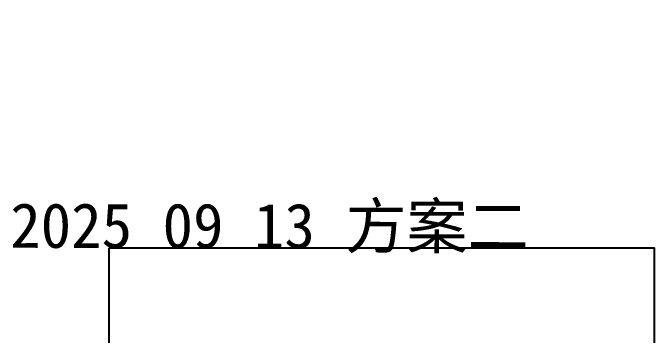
# Model space of a CAD drawing. Header units: millimetres. Extents: x 285006 to 3037698, y -2820855 to 192241.
# Drawn here: x 803641 to 893152, y -449241 to -404252 of the extents above; entities that cross this region are included whole.
import ezdxf
from ezdxf.enums import TextEntityAlignment as Align

# ---------------------------------------------------------------- set-up
doc = ezdxf.new("R2010")
doc.units = ezdxf.units.MM
doc.header["$PDMODE"] = 35
doc.header["$PDSIZE"] = -0.1
doc.layers.add('___', color=4, linetype='Continuous')
doc.layers.add('FF-TEXT', color=50, linetype='Continuous')
doc.styles.add('CCD_DIM', font='archs.shx', dxfattribs={"width": 0.7})
doc.styles.add('DIA', font='')
doc.styles.get('DIA').set_extended_font_data('SimSun')
doc.dimstyles.new('DIM_100', dxfattribs={"dimscale": 100, "dimtxt": 1.5, "dimasz": 1, "dimexe": 1.5, "dimexo": 1.5, "dimgap": 0.6, "dimtad": 1, "dimdec": 0, "dimrnd": 5, "dimzin": 12, "dimdsep": 46, "dimtxsty": 'CCD_DIM', "dimblk": 'CCD_Dimension_Tick', "dimcen": 0.125, "dimclrd": 44, "dimclre": 44, "dimclrt": 50, "dimadec": 0, "dimazin": 0, "dimtfac": 1, "dimtdec": 0, "dimtix": 1, "dimtmove": 2, "dimatfit": 3, "dimldrblk": 'CCD_Leader_Dot', "dimfxl": 5, "dimtvp": 1, "dimtolj": 1, "dimtzin": 0, "dimarcsym": 0})

# ---------------------------------------------------------------- blocks, each defined once
blk = doc.blocks.new('CCD_Dimension_Tick')
at = {"color": 0, "linetype": 'ByBlock'}
for p, q in [((-1.09, 0), (0, 0)), ((0, 0), (1.09, 0))]:
    blk.add_line(p, q, dxfattribs=at)
at = {"color": 0, "linetype": 'Continuous', "const_width": 0.608}
blk.add_lwpolyline([(-0.61, -0.61), (0.61, 0.61)], dxfattribs=at)
blk = doc.blocks.new('*D1148')
at = {"layer": '___', "color": 44, "lineweight": -2, "transparency": 16777216}
for p, q in [((849056, -308602), (848956, -308602)), ((849156, -309102), (849156, -308452)), ((849156, -308602), (849461, -308602)), ((849461, -308534), (849461, -308752)), ((849561, -308602), (849661, -308602))]:
    blk.add_line(p, q, dxfattribs=at)
at = {"layer": 'Defpoints', "color": 0, "transparency": 16777216}
for p in [(849461, -308384, 0), (849461, -308602), (849156, -623499, 0)]:
    blk.add_point(p, dxfattribs=at)
at = {"layer": '___', "color": 44, "lineweight": -2, "transparency": 16777216, "xscale": 100, "yscale": 100, "zscale": 100}
blk.add_blockref('CCD_Dimension_Tick', (849156, -308602), dxfattribs=at)
at = {"layer": '___', "color": 44, "lineweight": -2, "transparency": 16777216, "xscale": 100, "yscale": 100, "zscale": 100, "rotation": 180}
blk.add_blockref('CCD_Dimension_Tick', (849461, -308602), dxfattribs=at)
at = {"layer": '___', "color": 50, "transparency": 16777216, "insert": (849308, -308467), "char_height": 150, "attachment_point": 5, "style": 'CCD_DIM'}
blk.add_mtext('\\A1;305', dxfattribs=at)
blk = doc.blocks.new('CCD_Leader_Dot')
at = {"color": 0, "linetype": 'ByBlock'}
blk.add_line((-5, 0), (-10, 0), dxfattribs=at)
at = {"color": 0, "linetype": 'ByBlock', "const_width": 5}
blk.add_lwpolyline([(-2.5, 0, 1), (2.5, 0, 1)], format="xyb", close=True, dxfattribs=at)

msp = doc.modelspace()

# ---------------------------------------------------------------- linework, layer by layer
at = {"layer": '___'}
msp.add_lwpolyline([(817101.9, -437066.5), (893151.7, -437066.5), (893151.7, -523432.9), (817101.9, -523432.9)], close=True, dxfattribs=at)

# ---------------------------------------------------------------- texts
at = {"layer": 'FF-TEXT', "color": 50, "style": 'DIA'}
msp.add_text('2025 09 13 方案二', height=6250, rotation=359.915172, dxfattribs=at).set_placement((839452.9, -433974.6, 0), align=Align.MIDDLE_CENTER)

# ---------------------------------------------------------------- dimensions: what is measured, and where the dimension line sits
at = {"layer": '___'}
dim = msp.add_linear_dim(base=(849461, -308601.6), p1=(849155.9, -623499, 0), p2=(849461, -308383.7, 0), dimstyle='DIM_100', override={"dimfxlon": 1}, dxfattribs=at)
dim.commit()
dim.dimension.update_dxf_attribs({"geometry": '*D1148', "text_midpoint": (849308.4, -308466.6)})

doc.saveas('drawing.dxf')
